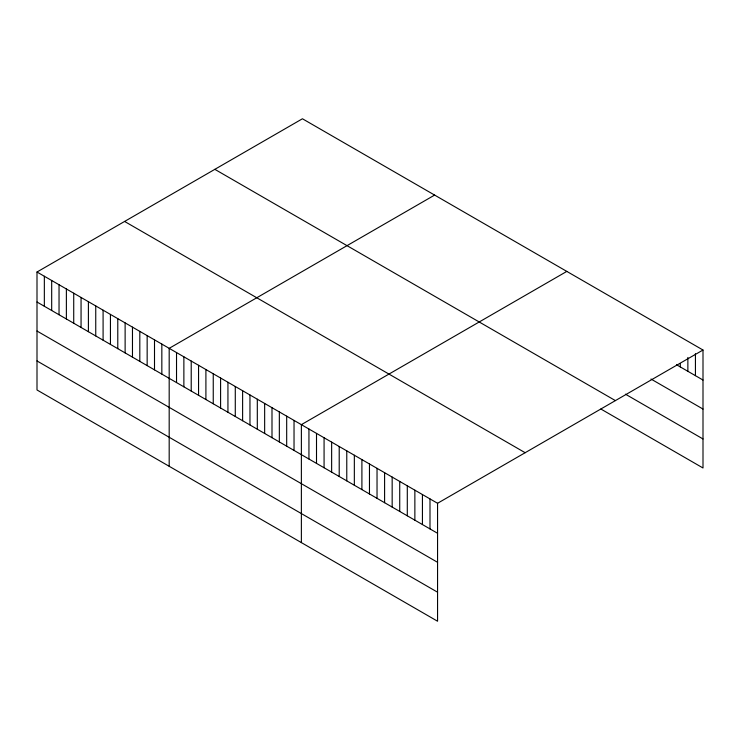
<?xml version="1.0" encoding="UTF-8"?>
<svg xmlns="http://www.w3.org/2000/svg" width="740" height="740" viewBox="0 0 740 740"><rect width="100%" height="100%" fill="white"/><g stroke="black" fill="none" stroke-linecap="round" stroke-linejoin="round"><path stroke-width="1.11" d="M37 272.015L437.562 503.283L437.562 621.23L37 389.971L37 272.015L302.438 118.77L703 350.029L703 467.985L600.852 409.007M434.621 195.083L169.183 348.337L169.183 466.283M566.812 271.404L301.374 424.649L301.374 542.605M437.562 503.283L703 350.029M676.517 364.746L703 380.036M650.978 379.028L703 409.054M625.448 394.18L703 438.959M214.84 169.34L615.403 400.608M124.597 221.445L525.159 452.714M37 302.022L437.562 533.281M37 331.039L437.562 562.308M37 360.944L437.562 592.204M695.434 353.739L695.434 375.661M687.867 357.448L687.867 371.295M680.301 363.47L680.301 366.929M429.996 498.917L429.996 528.915M422.429 494.542L422.429 524.549M414.863 490.176L414.863 520.174M407.296 485.81L407.296 515.808M399.73 481.444L399.73 511.442M392.163 477.069L392.163 507.076M384.596 472.703L384.596 502.701M377.03 468.337L377.03 498.335M369.464 463.971L369.464 493.969M361.906 459.596L361.906 489.602M354.34 455.23L354.34 485.227M346.773 450.864L346.773 480.861M339.207 446.498L339.207 476.495M331.64 442.122L331.64 472.129M324.074 437.756L324.074 467.754M316.507 433.39L316.507 463.388M308.941 429.024L308.941 459.022M294.03 420.413L294.03 450.41M286.685 416.176L286.685 446.174M279.341 411.93L279.341 441.928M271.996 407.694L271.996 437.692M264.652 403.448L264.652 433.455M257.307 399.212L257.307 429.209M249.963 394.975L249.963 424.973M242.618 390.729L242.618 420.736M235.283 386.493L235.283 416.49M227.939 382.256L227.939 412.254M220.594 378.011L220.594 408.018M213.25 373.774L213.25 403.772M205.905 369.538L205.905 399.535M198.561 365.292L198.561 395.289M191.216 361.055L191.216 391.053M183.871 356.819L183.871 386.817M176.527 352.573L176.527 382.571M161.838 344.091L161.838 374.098M154.503 339.854L154.503 369.852M147.158 335.618L147.158 365.615M139.814 331.372L139.814 361.379M132.469 327.136L132.469 357.133M125.125 322.899L125.125 352.897M117.78 318.653L117.78 348.66M110.436 314.417L110.436 344.414M103.091 310.18L103.091 340.178M95.747 305.935L95.747 335.932M88.402 301.698L88.402 331.696M81.058 297.452L81.058 327.459M73.723 293.216L73.723 323.214M66.378 288.979L66.378 318.977M59.034 284.733L59.034 314.74M51.689 280.497L51.689 310.495M44.344 276.261L44.344 306.258"/></g></svg>
